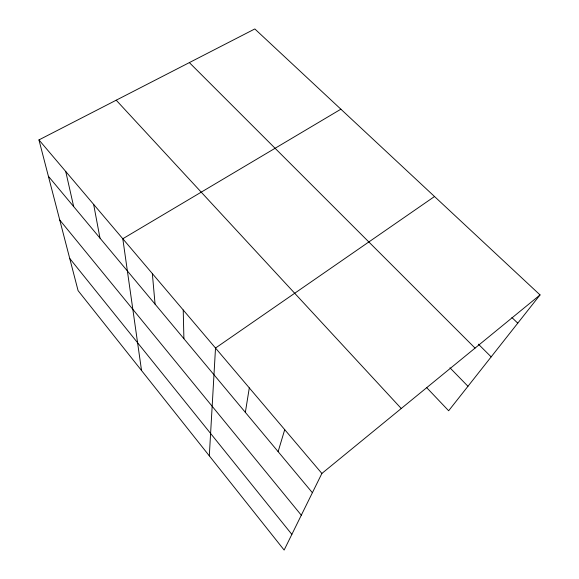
<?xml version="1.0" encoding="UTF-8"?>
<svg xmlns="http://www.w3.org/2000/svg" width="579" height="579" viewBox="0 0 579 579"><rect width="100%" height="100%" fill="white"/><g stroke="black" fill="none" stroke-linecap="round" stroke-linejoin="round"><path stroke-width="0.87" d="M209.308 455.847L215.511 348.044L434.518 196.52M245.351 412.357L249.303 387.887M278.123 451.642L284.723 429.64M540.048 294.921L321.881 473.448L284.137 550.05L78.085 290.644L38.952 139.908L254.825 28.95L540.048 294.921L448.653 410.757L426.607 387.554M340.879 109.192L122.799 238.751L141.537 370.524M511.901 317.524L517.764 323.162M478.377 344.158L491.166 356.881M189.355 62.597L475.055 348.102M449.948 367.803L467.962 386.287M116.213 100.196L401.247 408.499M38.952 139.908L321.881 473.448M48.397 176.277L312.385 492.715M59.753 220.027L301.304 515.209M69.733 258.458L291.852 534.388M65.724 171.464L73.678 206.587M93.646 204.38L99.986 238.121M152.349 273.585L155.063 304.134M183.225 309.982L183.905 338.708"/></g></svg>
